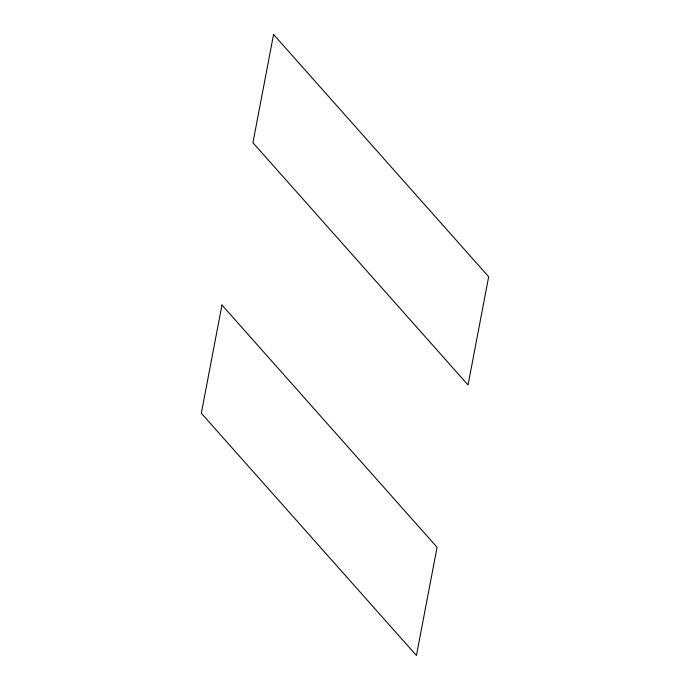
<?xml version="1.0" encoding="UTF-8"?>
<svg xmlns="http://www.w3.org/2000/svg" width="690" height="690" viewBox="0 0 690 690"><rect width="100%" height="100%" fill="white"/><g stroke="black" fill="none" stroke-linecap="round" stroke-linejoin="round"><path stroke-width="1.03" d="M221.964 305.023L201.325 413.241L416.432 655.5L437.072 547.291L221.964 305.023M273.568 34.5L252.928 142.709L468.036 384.977L488.675 276.759L273.568 34.5"/></g></svg>
